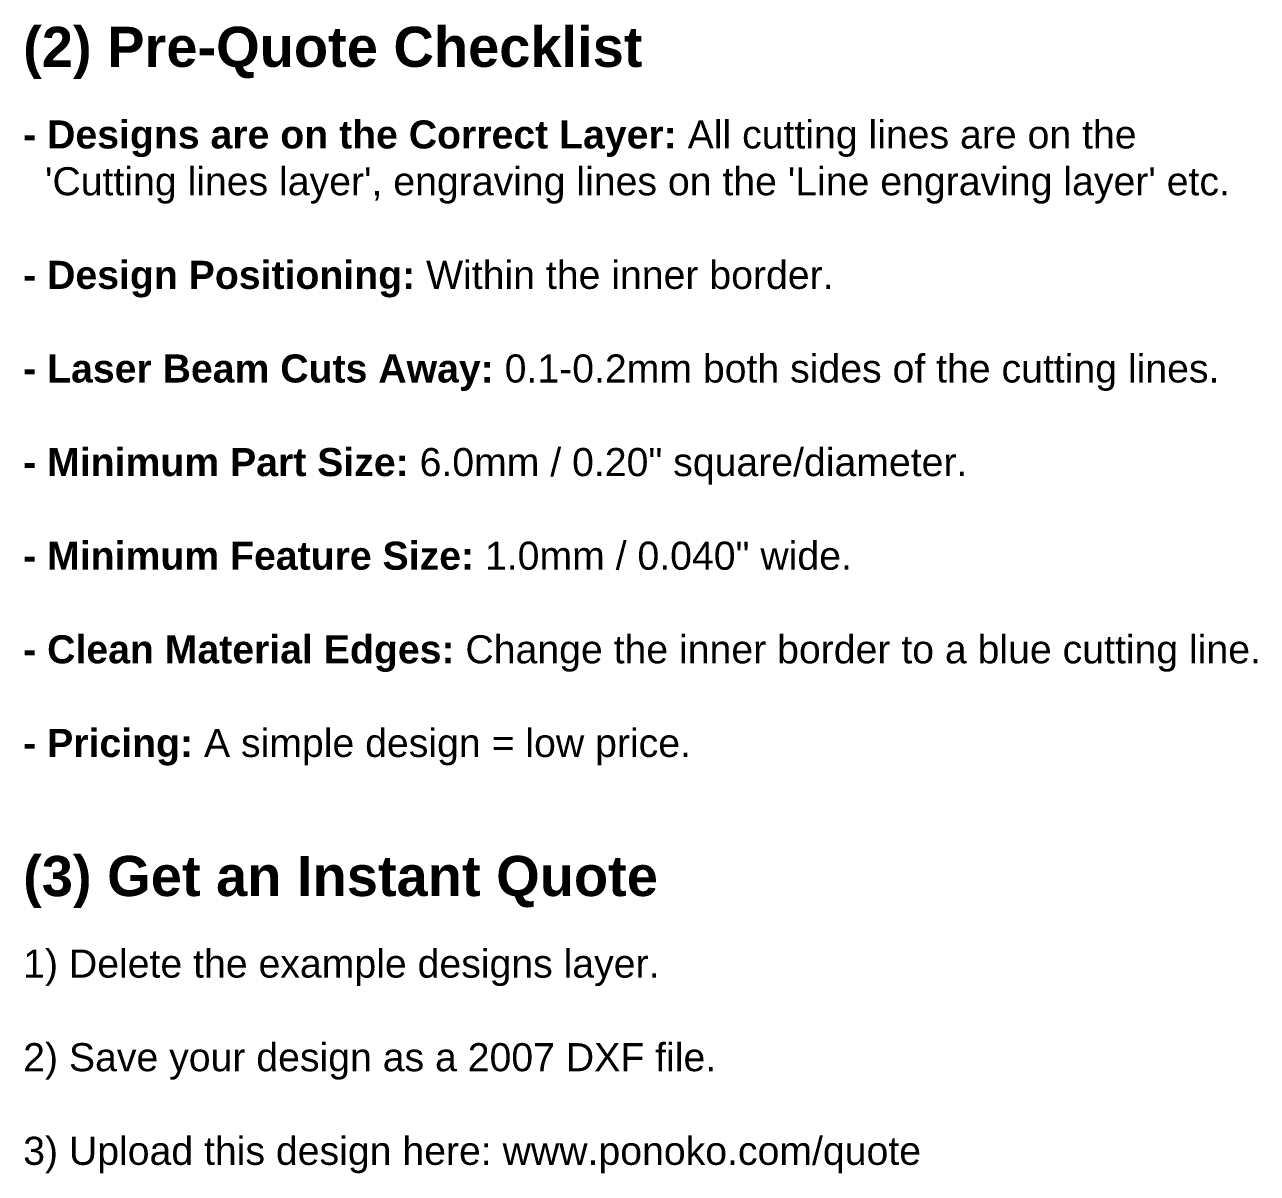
# Model space of a CAD drawing. Header units: millimetres. Extents: x -285 to 1112, y -5 to 442.
# Drawn here: x 805 to 1112.4, y 101.7 to 388.1 of the extents above; entities that cross this region are included whole.
import ezdxf

# ---------------------------------------------------------------- set-up
doc = ezdxf.new("R2010")
doc.units = ezdxf.units.MM
doc.header["$MEASUREMENT"] = 0
doc.layers.add('Examples - DELETE before uploading', color=7, linetype='Continuous', lineweight=0, true_color=0xf6921e)
doc.styles.add('Annotative', font='arial.ttf')

msp = doc.modelspace()

# ---------------------------------------------------------------- texts
at = {"layer": 'Examples - DELETE before uploading', "lineweight": 0, "insert": (804.58, 387.55), "char_height": 4, "width": 405.7157, "attachment_point": 1, "style": 'Annotative'}
msp.add_mtext('{\\fArial|b1|i0|c0|p34;\\H2.5x;(2) Pre-Quote Checklist\\P}\\P{\\fArial|b1|i0|c0|p34;\\H1.75x;- Designs are on the Correct Layer:\\fArial|b0|i0|c0|p34; All cutting lines are on the \\P  \'Cutting lines layer\', engraving lines on the \'Line engraving layer\' etc.\\P\\P\\fArial|b1|i0|c0|p34;- Design Positioning:\\fArial|b0|i0|c0|p34; Within the inner border.\\P\\fArial|b1|i0|c0|p34;\\P- Laser Beam Cuts Away: \\fArial|b0|i0|c0|p34;0.1-0.2mm both sides of the cutting lines.\\P\\fArial|b1|i0|c0|p34;\\P- Minimum Part Size:\\fArial|b0|i0|c0|p34; 6.0mm / 0.20" square/diameter.\\P\\fArial|b1|i0|c0|p34;\\P- Minimum Feature Size: \\fArial|b0|i0|c0|p34;1.0mm / 0.040" wide.\\P\\fArial|b1|i0|c0|p34;\\P- Clean Material Edges:\\fArial|b0|i0|c0|p34; Change the inner border to a blue cutting line.\\P\\fArial|b1|i0|c0|p34;\\P- Pricing:\\fArial|b0|i0|c0|p34; A simple design = low price.}\\P\\P\\P\\P{\\fArial|b1|i0|c0|p34;\\H2.5x;(3) Get an Instant Quote\\P}\\P{\\H1.75x;1) Delete the example designs layer.\\P\\P2) Save your design as a 2007 DXF file.\\P\\P3) Upload this design here: www.ponoko.com/quote}', dxfattribs=at)

doc.saveas('drawing.dxf')
